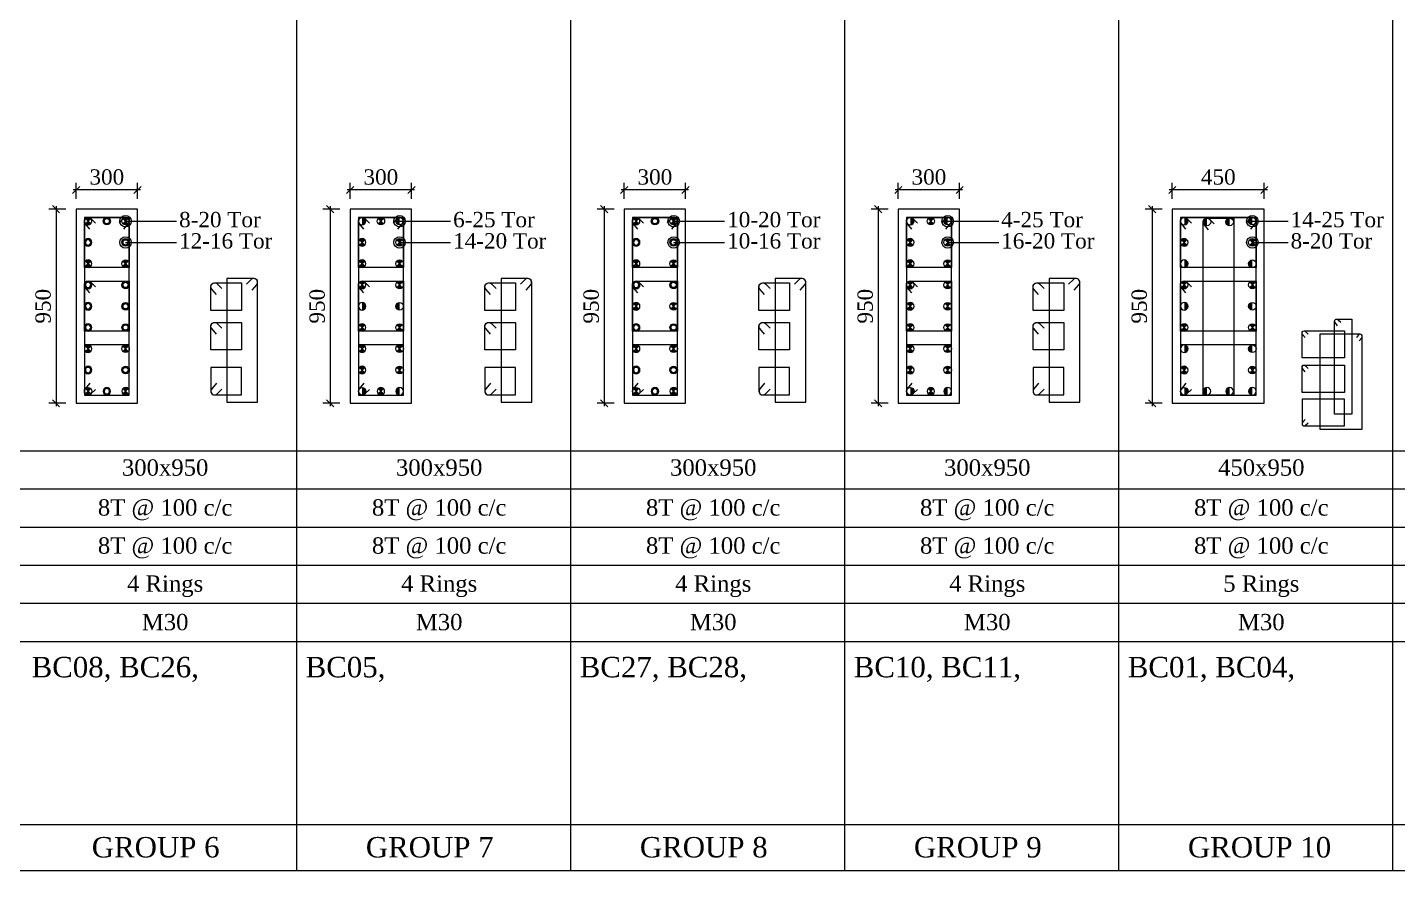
# Model space of a CAD drawing. Header units: metres. Extents: x 95882 to 260884, y 3603 to 81317.
# Drawn here: x 184688 to 191390, y 8287 to 12415 of the extents above; entities that cross this region are included whole.
import ezdxf
from ezdxf.enums import TextEntityAlignment as Align

# ---------------------------------------------------------------- set-up
doc = ezdxf.new("R2010")
doc.units = ezdxf.units.M
doc.header["$LTSCALE"] = 0.05
doc.header["$MEASUREMENT"] = 0
doc.header["$PDMODE"] = 34
doc.header["$PDSIZE"] = -2.5
doc.layers.get('0').update_dxf_attribs({"linetype": 'CONTINUOUS', "lineweight": 0})
doc.layers.get('DEFPOINTS').update_dxf_attribs({"linetype": 'CONTINUOUS'})
for name, color, linetype, lineweight in [('S-DIM-R', 7, 'CONTINUOUS', 9), ('S-SECTION', 5, 'CONTINUOUS', 5), ('S-SECTION MARK', 124, 'CONTINUOUS', 0), ('S-SHEET', 251, 'CONTINUOUS', 0), ('S-STEEL COL_DIA', 1, 'CONTINUOUS', 9), ('S-STEEL RING', 1, 'CONTINUOUS', 9), ('S-TEXT', 7, 'CONTINUOUS', 0), ('S-TEXT COL', 7, 'CONTINUOUS', 20), ('S-TEXT COL SIZE', 7, 'CONTINUOUS', 15), ('S-TEXT MIX', 1, 'CONTINUOUS', 15), ('S-TEXT RINGS', 7, 'CONTINUOUS', 15)]:
    doc.layers.add(name, color=color, linetype=linetype, lineweight=lineweight)
doc.styles.add('AAPL-ADRESS tahoma', font='tahoma.ttf')
doc.styles.add('S-ROMANS', font='times.ttf')
doc.styles.get("Standard").update_dxf_attribs({"font": 'times.ttf'})
doc.styles.add('TEXT', font='times.ttf')
doc.dimstyles.new('75mm', dxfattribs={"dimscale": 140, "dimtxt": 1, "dimasz": 0.35, "dimexe": 0.5, "dimexo": 1, "dimgap": 0.01, "dimtad": 0, "dimdec": 0, "dimzin": 12, "dimdsep": 46, "dimtxsty": 'AAPL-ADRESS tahoma', "dimblk": 'OBLIQUE', "dimcen": 0.35, "dimdle": 0.01, "dimse1": 1, "dimse2": 1, "dimclrd": 256, "dimclre": 256, "dimclrt": 256, "dimadec": 0, "dimazin": 3, "dimtfac": 1, "dimtdec": 0, "dimtmove": 1, "dimatfit": 3, "dimldrblk": 'DOTSMALL', "dimfxl": 1, "dimtolj": 1, "dimtzin": 0, "dimarcsym": 1})
doc.dimstyles.new('S_DIM', dxfattribs={"dimtxt": 75, "dimasz": 35, "dimexe": 35, "dimexo": 50, "dimgap": 25, "dimtad": 1, "dimdec": 0, "dimzin": 0, "dimdsep": 46, "dimtxsty": 'Standard', "dimblk": 'OBLIQUE', "dimcen": 0.09, "dimdle": 15, "dimclrd": 256, "dimclre": 256, "dimclrt": 256, "dimadec": 0, "dimazin": 0, "dimtfac": 1, "dimtdec": 0, "dimtofl": 0, "dimtmove": 0, "dimatfit": 3, "dimfxl": 1, "dimtolj": 1, "dimtzin": 0, "dimlwd": -1, "dimlwe": -1, "dimarcsym": 0})

# ---------------------------------------------------------------- blocks, each defined once
blk = doc.blocks.new('_Oblique')
at = {"color": 0, "linetype": 'ByBlock', "lineweight": -2}
blk.add_line((-0.5, -0.5), (0.5, 0.5), dxfattribs=at)
blk = doc.blocks.new('*D373')
at = {"layer": 'DEFPOINTS', "color": 0, "transparency": 16777216}
for p in [(184926, 11524.7, -0.1), (184827.8, 10574.7), (184926, 10574.7, -0.1)]:
    blk.add_point(p, dxfattribs=at)
at = {"layer": 'S-DIM-R', "transparency": 16777216}
for p, q in [((184827.8, 11539.7), (184827.8, 10559.7)), ((184876, 11524.7), (184792.8, 11524.7)), ((184876, 10574.7), (184792.8, 10574.7))]:
    blk.add_line(p, q, dxfattribs=at)
at = {"layer": 'S-DIM-R', "transparency": 16777216, "xscale": 35, "yscale": 35, "zscale": 35}
for p, rotation in [((184827.8, 11524.7), 90), ((184827.8, 10574.7), 270)]:
    blk.add_blockref('_Oblique', p, dxfattribs=dict(at, rotation=rotation))
at = {"layer": 'S-DIM-R', "transparency": 16777216, "insert": (184764.5, 11049.7), "char_height": 75, "attachment_point": 5, "rotation": 90}
blk.add_mtext('\\A1;950', dxfattribs=at)
blk = doc.blocks.new('*D374')
at = {"layer": 'DEFPOINTS', "color": 0, "transparency": 16777216}
for p in [(184926, 11618.9), (184926, 11524.7, 0), (185226, 11524.7, 0)]:
    blk.add_point(p, dxfattribs=at)
at = {"layer": 'S-DIM-R', "transparency": 16777216}
for p, q in [((185241, 11618.9), (184911, 11618.9)), ((184926, 11574.7), (184926, 11653.9)), ((185226, 11574.7), (185226, 11653.9))]:
    blk.add_line(p, q, dxfattribs=at)
at = {"layer": 'S-DIM-R', "transparency": 16777216, "xscale": 35, "yscale": 35, "zscale": 35, "rotation": 180}
blk.add_blockref('_Oblique', (184926, 11618.9), dxfattribs=at)
at = {"layer": 'S-DIM-R', "transparency": 16777216, "xscale": 35, "yscale": 35, "zscale": 35}
blk.add_blockref('_Oblique', (185226, 11618.9), dxfattribs=at)
at = {"layer": 'S-DIM-R', "transparency": 16777216, "insert": (185076, 11682), "char_height": 75, "attachment_point": 5}
blk.add_mtext('\\A1;300', dxfattribs=at)
blk = doc.blocks.new('*U4')
at = {"layer": 'S-STEEL COL_DIA'}
h = blk.add_hatch(color=256, dxfattribs=at)
h.dxf.hatch_style = 1
h.paths.add_polyline_path([(0, 0), (0, -18.5, 0.198912), (13, -13)])
h.paths.add_polyline_path([(0, 0), (-13, -13, 0.198912), (0, -18.5)])
h.paths.add_polyline_path([(0, 18.5, 0.198912), (-13, 13), (0, 0)])
h.paths.add_polyline_path([(13, 13, 0.198912), (0, 18.5), (0, 0)])
at = {"layer": 'S-STEEL COL_DIA', "lineweight": 5}
for p, q in [((-13, 13), (13, -13)), ((13, 13), (-13, -13))]:
    blk.add_line(p, q, dxfattribs=at)
blk.add_circle((0, 0), 18.5, dxfattribs=at)
blk = doc.blocks.new('*U5')
at = {"layer": 'S-STEEL COL_DIA'}
h = blk.add_hatch(color=256, dxfattribs=at)
h.dxf.hatch_style = 1
h.paths.add_polyline_path([(-18.5, 0, 1), (18.5, 0, 1)])
h.paths.add_polyline_path([(13, 0, -1), (-13, 0, -1)], flags=16)
at = {"layer": 'S-STEEL COL_DIA', "lineweight": 5}
for radius in [18.5, 13]:
    blk.add_circle((0, 0), radius, dxfattribs=at)
blk = doc.blocks.new('*D375')
at = {"layer": 'DEFPOINTS', "color": 0, "transparency": 16777216}
for p in [(186266.6, 11524.7, -0.1), (186168.4, 10574.7), (186266.6, 10574.7, -0.1)]:
    blk.add_point(p, dxfattribs=at)
at = {"layer": 'S-DIM-R', "transparency": 16777216}
for p, q in [((186168.4, 11539.7), (186168.4, 10559.7)), ((186216.6, 11524.7), (186133.4, 11524.7)), ((186216.6, 10574.7), (186133.4, 10574.7))]:
    blk.add_line(p, q, dxfattribs=at)
at = {"layer": 'S-DIM-R', "transparency": 16777216, "xscale": 35, "yscale": 35, "zscale": 35}
for p, rotation in [((186168.4, 11524.7), 90), ((186168.4, 10574.7), 270)]:
    blk.add_blockref('_Oblique', p, dxfattribs=dict(at, rotation=rotation))
at = {"layer": 'S-DIM-R', "transparency": 16777216, "insert": (186105.1, 11049.7), "char_height": 75, "attachment_point": 5, "rotation": 90}
blk.add_mtext('\\A1;950', dxfattribs=at)
blk = doc.blocks.new('*D376')
at = {"layer": 'DEFPOINTS', "color": 0, "transparency": 16777216}
for p in [(186266.6, 11618.9), (186266.6, 11524.7, 0), (186566.6, 11524.7, 0)]:
    blk.add_point(p, dxfattribs=at)
at = {"layer": 'S-DIM-R', "transparency": 16777216}
for p, q in [((186581.6, 11618.9), (186251.6, 11618.9)), ((186266.6, 11574.7), (186266.6, 11653.9)), ((186566.6, 11574.7), (186566.6, 11653.9))]:
    blk.add_line(p, q, dxfattribs=at)
at = {"layer": 'S-DIM-R', "transparency": 16777216, "xscale": 35, "yscale": 35, "zscale": 35, "rotation": 180}
blk.add_blockref('_Oblique', (186266.6, 11618.9), dxfattribs=at)
at = {"layer": 'S-DIM-R', "transparency": 16777216, "xscale": 35, "yscale": 35, "zscale": 35}
blk.add_blockref('_Oblique', (186566.6, 11618.9), dxfattribs=at)
at = {"layer": 'S-DIM-R', "transparency": 16777216, "insert": (186416.6, 11682), "char_height": 75, "attachment_point": 5}
blk.add_mtext('\\A1;300', dxfattribs=at)
blk = doc.blocks.new('*U6')
at = {"layer": 'S-STEEL COL_DIA'}
h = blk.add_hatch(color=256, dxfattribs=at)
h.dxf.hatch_style = 1
h.paths.add_polyline_path([(0, 18.5, 0.414214), (-18.5, 0, 0.414214), (0, -18.5)])
at = {"layer": 'S-STEEL COL_DIA', "lineweight": 5}
blk.add_circle((0, 0), 18.5, dxfattribs=at)
blk = doc.blocks.new('*D380')
at = {"layer": 'DEFPOINTS', "color": 0, "transparency": 16777216}
for p in [(187607.2, 11524.7, -0.1), (187509, 10574.7), (187607.2, 10574.7, -0.1)]:
    blk.add_point(p, dxfattribs=at)
at = {"layer": 'S-DIM-R', "transparency": 16777216}
for p, q in [((187509, 11539.7), (187509, 10559.7)), ((187557.2, 11524.7), (187474, 11524.7)), ((187557.2, 10574.7), (187474, 10574.7))]:
    blk.add_line(p, q, dxfattribs=at)
at = {"layer": 'S-DIM-R', "transparency": 16777216, "xscale": 35, "yscale": 35, "zscale": 35}
for p, rotation in [((187509, 11524.7), 90), ((187509, 10574.7), 270)]:
    blk.add_blockref('_Oblique', p, dxfattribs=dict(at, rotation=rotation))
at = {"layer": 'S-DIM-R', "transparency": 16777216, "insert": (187445.7, 11049.7), "char_height": 75, "attachment_point": 5, "rotation": 90}
blk.add_mtext('\\A1;950', dxfattribs=at)
blk = doc.blocks.new('*D381')
at = {"layer": 'DEFPOINTS', "color": 0, "transparency": 16777216}
for p in [(187607.2, 11618.9), (187607.2, 11524.7, 0), (187907.2, 11524.7, 0)]:
    blk.add_point(p, dxfattribs=at)
at = {"layer": 'S-DIM-R', "transparency": 16777216}
for p, q in [((187922.2, 11618.9), (187592.2, 11618.9)), ((187607.2, 11574.7), (187607.2, 11653.9)), ((187907.2, 11574.7), (187907.2, 11653.9))]:
    blk.add_line(p, q, dxfattribs=at)
at = {"layer": 'S-DIM-R', "transparency": 16777216, "xscale": 35, "yscale": 35, "zscale": 35, "rotation": 180}
blk.add_blockref('_Oblique', (187607.2, 11618.9), dxfattribs=at)
at = {"layer": 'S-DIM-R', "transparency": 16777216, "xscale": 35, "yscale": 35, "zscale": 35}
blk.add_blockref('_Oblique', (187907.2, 11618.9), dxfattribs=at)
at = {"layer": 'S-DIM-R', "transparency": 16777216, "insert": (187757.2, 11682), "char_height": 75, "attachment_point": 5}
blk.add_mtext('\\A1;300', dxfattribs=at)
blk = doc.blocks.new('*D377')
at = {"layer": 'DEFPOINTS', "color": 0, "transparency": 16777216}
for p in [(188947.8, 11524.7, -0.1), (188849.6, 10574.7), (188947.8, 10574.7, -0.1)]:
    blk.add_point(p, dxfattribs=at)
at = {"layer": 'S-DIM-R', "transparency": 16777216}
for p, q in [((188849.6, 11539.7), (188849.6, 10559.7)), ((188897.8, 11524.7), (188814.6, 11524.7)), ((188897.8, 10574.7), (188814.6, 10574.7))]:
    blk.add_line(p, q, dxfattribs=at)
at = {"layer": 'S-DIM-R', "transparency": 16777216, "xscale": 35, "yscale": 35, "zscale": 35}
for p, rotation in [((188849.6, 11524.7), 90), ((188849.6, 10574.7), 270)]:
    blk.add_blockref('_Oblique', p, dxfattribs=dict(at, rotation=rotation))
at = {"layer": 'S-DIM-R', "transparency": 16777216, "insert": (188786.3, 11049.7), "char_height": 75, "attachment_point": 5, "rotation": 90}
blk.add_mtext('\\A1;950', dxfattribs=at)
blk = doc.blocks.new('*D378')
at = {"layer": 'DEFPOINTS', "color": 0, "transparency": 16777216}
for p in [(188947.8, 11618.9), (188947.8, 11524.7, 0), (189247.8, 11524.7, 0)]:
    blk.add_point(p, dxfattribs=at)
at = {"layer": 'S-DIM-R', "transparency": 16777216}
for p, q in [((189262.8, 11618.9), (188932.8, 11618.9)), ((188947.8, 11574.7), (188947.8, 11653.9)), ((189247.8, 11574.7), (189247.8, 11653.9))]:
    blk.add_line(p, q, dxfattribs=at)
at = {"layer": 'S-DIM-R', "transparency": 16777216, "xscale": 35, "yscale": 35, "zscale": 35, "rotation": 180}
blk.add_blockref('_Oblique', (188947.8, 11618.9), dxfattribs=at)
at = {"layer": 'S-DIM-R', "transparency": 16777216, "xscale": 35, "yscale": 35, "zscale": 35}
blk.add_blockref('_Oblique', (189247.8, 11618.9), dxfattribs=at)
at = {"layer": 'S-DIM-R', "transparency": 16777216, "insert": (189097.8, 11682), "char_height": 75, "attachment_point": 5}
blk.add_mtext('\\A1;300', dxfattribs=at)
blk = doc.blocks.new('*D361')
at = {"layer": 'DEFPOINTS', "color": 0, "transparency": 16777216}
for p in [(190288.4, 11524.7, -0.1), (190190.2, 10574.7), (190288.4, 10574.7, -0.1)]:
    blk.add_point(p, dxfattribs=at)
at = {"layer": 'S-DIM-R', "transparency": 16777216}
for p, q in [((190190.2, 11539.7), (190190.2, 10559.7)), ((190238.4, 11524.7), (190155.2, 11524.7)), ((190238.4, 10574.7), (190155.2, 10574.7))]:
    blk.add_line(p, q, dxfattribs=at)
at = {"layer": 'S-DIM-R', "transparency": 16777216, "xscale": 35, "yscale": 35, "zscale": 35}
for p, rotation in [((190190.2, 11524.7), 90), ((190190.2, 10574.7), 270)]:
    blk.add_blockref('_Oblique', p, dxfattribs=dict(at, rotation=rotation))
at = {"layer": 'S-DIM-R', "transparency": 16777216, "insert": (190126.9, 11049.7), "char_height": 75, "attachment_point": 5, "rotation": 90}
blk.add_mtext('\\A1;950', dxfattribs=at)
blk = doc.blocks.new('*D362')
at = {"layer": 'DEFPOINTS', "color": 0, "transparency": 16777216}
for p in [(190288.4, 11618.9), (190288.4, 11524.7, 0), (190738.4, 11524.7, 0)]:
    blk.add_point(p, dxfattribs=at)
at = {"layer": 'S-DIM-R', "transparency": 16777216}
for p, q in [((190753.4, 11618.9), (190273.4, 11618.9)), ((190288.4, 11574.7), (190288.4, 11653.9)), ((190738.4, 11574.7), (190738.4, 11653.9))]:
    blk.add_line(p, q, dxfattribs=at)
at = {"layer": 'S-DIM-R', "transparency": 16777216, "xscale": 35, "yscale": 35, "zscale": 35, "rotation": 180}
blk.add_blockref('_Oblique', (190288.4, 11618.9), dxfattribs=at)
at = {"layer": 'S-DIM-R', "transparency": 16777216, "xscale": 35, "yscale": 35, "zscale": 35}
blk.add_blockref('_Oblique', (190738.4, 11618.9), dxfattribs=at)
at = {"layer": 'S-DIM-R', "transparency": 16777216, "insert": (190513.4, 11682), "char_height": 75, "attachment_point": 5}
blk.add_mtext('\\A1;450', dxfattribs=at)

msp = doc.modelspace()

# ---------------------------------------------------------------- linework, layer by layer
at = {"layer": 'S-SECTION'}
for points, elevation in [([(184926, 10574.7), (185226, 10574.7), (185226, 11524.7), (184926, 11524.7)], -0.1), ([(186266.6, 10574.7), (186566.6, 10574.7), (186566.6, 11524.7), (186266.6, 11524.7)], -0.1), ([(187607.2, 10574.7), (187907.2, 10574.7), (187907.2, 11524.7), (187607.2, 11524.7)], -0.1), ([(188947.8, 10574.7), (189247.8, 10574.7), (189247.8, 11524.7), (188947.8, 11524.7)], 0), ([(190288.4, 10574.7), (190738.4, 10574.7), (190738.4, 11524.7), (190288.4, 11524.7)], 0)]:
    msp.add_lwpolyline(points, close=True, dxfattribs=dict(at, elevation=elevation))
at = {"layer": 'S-SHEET'}
for p, q in [((186003.2, 49003.5, 0), (186003.2, 9408.8, -0.1)), ((186003.2, 49003.5, 0), (186003.2, 9408.8, -0.1)), ((186003.2, 49003.5, 0), (186003.2, 9408.8, -0.1)), ((186003.2, 49003.5, 0), (186003.2, 9408.8, -0.1)), ((187343.8, 49003.5, 0), (187343.8, 9408.8, -0.1)), ((187343.8, 49003.5, 0), (187343.8, 9408.8, -0.1)), ((187343.8, 49003.5, 0), (187343.8, 9408.8, -0.1)), ((187343.8, 49003.5, 0), (187343.8, 9408.8, -0.1)), ((188684.4, 49003.5, 0), (188684.4, 9408.8, -0.1)), ((188684.4, 49003.5, 0), (188684.4, 9408.8, -0.1)), ((188684.4, 49003.5, 0), (188684.4, 9408.8, -0.1)), ((188684.4, 49003.5, 0), (188684.4, 9408.8, -0.1)), ((188684.4, 49003.5, 0), (188684.4, 9408.8, 0)), ((188684.4, 49003.5, 0), (188684.4, 9408.8, 0)), ((188684.4, 49003.5, 0.1), (188684.4, 9408.8, 0)), ((188684.4, 49003.5, 0.1), (188684.4, 9408.8, 0)), ((188684.4, 49003.5, 0), (188684.4, 9408.8, 0)), ((188684.4, 49003.5, 0), (188684.4, 9408.8, 0)), ((188684.4, 49003.5, 0.1), (188684.4, 9408.8, 0)), ((188684.4, 49003.5, 0.1), (188684.4, 9408.8, 0)), ((188684.4, 49003.5, 0), (188684.4, 9408.8, 0)), ((188684.4, 49003.5, 0), (188684.4, 9408.8, 0)), ((188684.4, 49003.5, 0.1), (188684.4, 9408.8, 0)), ((190025, 49003.5, 0), (190025, 9408.8, 0)), ((190025, 49003.5, 0), (190025, 9408.8, 0)), ((190025, 49003.5, 0.1), (190025, 9408.8, 0)), ((190025, 49003.5, 0.1), (190025, 9408.8, 0)), ((190025, 49003.5, 0.1), (190025, 9408.8, 0.1)), ((190025, 49003.5, 0.1), (190025, 9408.8, 0.1)), ((190025, 49003.5, 0.1), (190025, 9408.8, 0.1)), ((190025, 49003.5, 0.1), (190025, 9408.8, 0.1)), ((190025, 49003.5, 0.1), (190025, 9408.8, 0.1)), ((190025, 49003.5, 0.1), (190025, 9408.8, 0.1)), ((190025, 49003.5, 0.1), (190025, 9408.8, 0.1)), ((190025, 49003.5, 0.1), (190025, 9408.8, 0.1)), ((190025, 49003.5, 0.1), (190025, 9408.8, 0.1)), ((190025, 49003.5, 0.1), (190025, 9408.8, 0.1)), ((190025, 49003.5, 0.1), (190025, 9408.8, 0.1)), ((191365.5, 49003.5, 0.1), (191365.5, 9408.8, 0.1)), ((191365.5, 49003.5, 0.1), (191365.5, 9408.8, 0.1)), ((191365.5, 49003.5, 0.1), (191365.5, 9408.8, 0.1)), ((191365.5, 49003.5, 0.1), (191365.5, 9408.8, 0.1)), ((191365.5, 49003.5, 0.2), (191365.5, 9408.8, 0.2)), ((191365.5, 49003.5, 0.2), (191365.5, 9408.8, 0.2)), ((191365.5, 49003.5, 0.2), (191365.5, 9408.8, 0.2)), ((191365.5, 49003.5, 0.2), (191365.5, 9408.8, 0.2)), ((191365.5, 49003.5, 0.2), (191365.5, 9408.8, 0.2)), ((191365.5, 49003.5, 0.2), (191365.5, 9408.8, 0.2)), ((191365.5, 49003.5, 0.2), (191365.5, 9408.8, 0.2)), ((191365.5, 49003.5, 0.2), (191365.5, 9408.8, 0.2)), ((191365.5, 49003.5, 0.2), (191365.5, 9408.8, 0.2)), ((191365.5, 49003.5, 0.2), (191365.5, 9408.8, 0.2)), ((191365.5, 49003.5, 0.2), (191365.5, 9408.8, 0.2)), ((177084.5, 10341.8, 0), (198068.5, 10341.8, -0.1)), ((177084.5, 10155.7, 0), (198068.5, 10155.7, -0.1)), ((177084.5, 10155.7, 0), (198068.5, 10155.7, -0.1)), ((177084.5, 9968.6, 0), (198068.5, 9968.6, -0.1)), ((177691.8, 9782, 0), (198068.5, 9782, -0.1)), ((177084.5, 9595.4, 0), (198068.5, 9595.4, -0.1)), ((186003.2, 9408.8, -0.1), (186003.2, 8286.5, -0.1)), ((186003.2, 9408.8, -0.1), (186003.2, 8286.5, -0.1)), ((186003.2, 9408.8, -0.1), (186003.2, 8286.5, -0.1)), ((186003.2, 9408.8, -0.1), (186003.2, 8286.5, -0.1)), ((187343.8, 9408.8, -0.1), (187343.8, 8286.5, -0.1)), ((187343.8, 9408.8, -0.1), (187343.8, 8286.5, -0.1)), ((187343.8, 9408.8, -0.1), (187343.8, 8286.5, -0.1)), ((187343.8, 9408.8, -0.1), (187343.8, 8286.5, -0.1)), ((188684.4, 9408.8, 0), (188684.4, 8286.5, 0)), ((188684.4, 9408.8, 0), (188684.4, 8286.5, 0)), ((188684.4, 9408.8, 0), (188684.4, 8286.5, 0)), ((188684.4, 9408.8, 0), (188684.4, 8286.5, 0)), ((190025, 9408.8, 0.1), (190025, 8286.5, 0.1)), ((190025, 9408.8, 0.1), (190025, 8286.5, 0.1)), ((190025, 9408.8, 0.1), (190025, 8286.5, 0.1)), ((190025, 9408.8, 0.1), (190025, 8286.5, 0.1)), ((191365.5, 9408.8, 0.2), (191365.5, 8286.5, 0.1)), ((191365.5, 9408.8, 0.2), (191365.5, 8286.5, 0.1)), ((191365.5, 9408.8, 0.2), (191365.5, 8286.5, 0.2)), ((191365.5, 9408.8, 0.2), (191365.5, 8286.5, 0.2)), ((177959.6, 8512.6, 0), (198068.5, 8512.6, -0.1))]:
    msp.add_line(p, q, dxfattribs=at)
at = {"layer": 'S-SHEET', "color": 0}
for p, q in [((177084.5, 9408.8, 0), (198068.5, 9408.8, -0.1)), ((177084.5, 8286.5, 0), (198068.5, 8286.5, -0.1))]:
    msp.add_line(p, q, dxfattribs=at)
at = {"layer": 'S-STEEL RING'}
for points, elevation in [([(185159.4, 11427.2), (185181.8, 11454.5, 0.633211), (185167.6, 11484.7), (184966, 11484.7), (184966, 10614.7), (185186, 10614.7), (185186, 11466.2, 0.666768), (185154.6, 11479.3), (185136.8, 11456.7)], -0.2), ([(186500, 11427.2), (186522.4, 11454.5, 0.633211), (186508.2, 11484.7), (186306.6, 11484.7), (186306.6, 10614.7), (186526.6, 10614.7), (186526.6, 11466.2, 0.666768), (186495.2, 11479.3), (186477.3, 11456.7)], -0.2), ([(187840.6, 11427.2), (187863, 11454.5, 0.633211), (187848.8, 11484.7), (187647.2, 11484.7), (187647.2, 10614.7), (187867.2, 10614.7), (187867.2, 11466.2, 0.666768), (187835.8, 11479.3), (187817.9, 11456.7)], -0.2), ([(189181.2, 11427.2), (189203.6, 11454.5, 0.633211), (189189.4, 11484.7), (188987.8, 11484.7), (188987.8, 10614.7), (189207.8, 10614.7), (189207.8, 11466.2, 0.666768), (189176.4, 11479.3), (189158.5, 11456.7)], -0.1), ([(190671.8, 11427.2), (190694.2, 11454.5, 0.633211), (190679.9, 11484.7), (190328.4, 11484.7), (190328.4, 10614.7), (190698.4, 10614.7), (190698.4, 11466.2, 0.666768), (190667, 11479.3), (190649.1, 11456.7)], 0), ([(185787.2, 11127.8), (185809.6, 11155.2, 0.633211), (185795.4, 11185.3), (185663.8, 11185.3), (185663.8, 10580.6), (185813.8, 10580.6), (185813.8, 11166.9, 0.666768), (185782.4, 11180), (185759.6, 11157.3)], -0.1), ([(185787.2, 11127.8), (185809.6, 11155.2, 0.633211), (185795.4, 11185.3), (185663.8, 11185.3), (185663.8, 10580.6), (185813.8, 10580.6), (185813.8, 11166.9, 0.666768), (185782.4, 11180), (185759.6, 11157.3)], 0), ([(187127.8, 11127.8), (187150.2, 11155.2, 0.633211), (187136, 11185.3), (187004.4, 11185.3), (187004.4, 10580.6), (187154.4, 10580.6), (187154.4, 11166.9, 0.666768), (187123, 11180), (187100.2, 11157.3)], -0.1), ([(187127.8, 11127.8), (187150.2, 11155.2, 0.633211), (187136, 11185.3), (187004.4, 11185.3), (187004.4, 10580.6), (187154.4, 10580.6), (187154.4, 11166.9, 0.666768), (187123, 11180), (187100.2, 11157.3)], 0), ([(188468.4, 11127.8), (188490.8, 11155.2, 0.633211), (188476.6, 11185.3), (188345, 11185.3), (188345, 10580.6), (188495, 10580.6), (188495, 11166.9, 0.666768), (188463.6, 11180), (188440.8, 11157.3)], -0.1), ([(188468.4, 11127.8), (188490.8, 11155.2, 0.633211), (188476.6, 11185.3), (188345, 11185.3), (188345, 10580.6), (188495, 10580.6), (188495, 11166.9, 0.666768), (188463.6, 11180), (188440.8, 11157.3)], 0), ([(189809, 11127.8), (189831.4, 11155.2, 0.633211), (189817.2, 11185.3), (189685.6, 11185.3), (189685.6, 10580.6), (189835.6, 10580.6), (189835.6, 11166.9, 0.666768), (189804.2, 11180), (189781.3, 11157.3)], 0), ([(189809, 11127.8), (189831.4, 11155.2, 0.633211), (189817.2, 11185.3), (189685.6, 11185.3), (189685.6, 10580.6), (189835.6, 10580.6), (189835.6, 11166.9, 0.666768), (189804.2, 11180), (189781.3, 11157.3)], 0.1), ([(191202.4, 10880.1), (191215.1, 10895.5, 0.633211), (191207, 10912.4), (191009.3, 10912.4), (191009.3, 10447.2), (191217.4, 10447.2), (191217.4, 10902.1, 0.666768), (191199.7, 10909.4), (191189.7, 10896.7)], -0.1)]:
    msp.add_lwpolyline(points, format="xyb", dxfattribs=dict(at, elevation=elevation))
at = {"layer": 'S-STEEL RING', "color": 3}
for points, elevation in [([(184992.7, 11427.2), (184970.2, 11454.5, -0.633211), (184984.5, 11484.7), (185186, 11484.7), (185186, 11239.3), (184966, 11239.3), (184966, 11466.2, -0.666768), (184997.5, 11479.3), (185020.3, 11456.7)], -0.2), ([(186333.3, 11427.2), (186310.8, 11454.5, -0.633211), (186325.1, 11484.7), (186526.6, 11484.7), (186526.6, 11239.3), (186306.6, 11239.3), (186306.6, 11466.2, -0.666768), (186338.1, 11479.3), (186360.9, 11456.7)], -0.2), ([(187673.8, 11427.2), (187651.4, 11454.5, -0.633211), (187665.7, 11484.7), (187867.2, 11484.7), (187867.2, 11239.3), (187647.2, 11239.3), (187647.2, 11466.2, -0.666768), (187678.7, 11479.3), (187701.5, 11456.7)], -0.2), ([(189014.4, 11427.2), (188992, 11454.5, -0.633211), (189006.3, 11484.7), (189207.8, 11484.7), (189207.8, 11239.3), (188987.8, 11239.3), (188987.8, 11466.2, -0.666768), (189019.3, 11479.3), (189042.1, 11456.7)], -0.1), ([(190355, 11427.2), (190332.6, 11454.5, -0.633211), (190346.9, 11484.7), (190698.4, 11484.7), (190698.4, 11239.3), (190328.4, 11239.3), (190328.4, 11466.2, -0.666768), (190359.8, 11479.3), (190382.7, 11456.7)], 0), ([(184992.7, 11114.8), (184970.2, 11142.1, -0.633211), (184984.5, 11172.3), (185186, 11172.3), (185186, 10926.9), (184966, 10926.9), (184966, 11153.8, -0.666768), (184997.5, 11166.9), (185020.3, 11144.3)], -0.2), ([(185611.8, 11106.5), (185589.3, 11133.8, -0.633211), (185603.6, 11164), (185735.1, 11164), (185735.1, 11029.5), (185585.1, 11029.5), (185585.1, 11145.5, -0.666768), (185616.6, 11158.6), (185639.4, 11136)], -0.1), ([(186333.3, 11114.8), (186310.8, 11142.1, -0.633211), (186325.1, 11172.3), (186526.6, 11172.3), (186526.6, 10926.9), (186306.6, 10926.9), (186306.6, 11153.8, -0.666768), (186338.1, 11166.9), (186360.9, 11144.3)], -0.2), ([(186952.4, 11106.5), (186929.9, 11133.8, -0.633211), (186944.2, 11164), (187075.7, 11164), (187075.7, 11029.5), (186925.7, 11029.5), (186925.7, 11145.5, -0.666768), (186957.2, 11158.6), (186980, 11136)], -0.1), ([(187673.8, 11114.8), (187651.4, 11142.1, -0.633211), (187665.7, 11172.3), (187867.2, 11172.3), (187867.2, 10926.9), (187647.2, 10926.9), (187647.2, 11153.8, -0.666768), (187678.7, 11166.9), (187701.5, 11144.3)], -0.2), ([(188293, 11106.5), (188270.5, 11133.8, -0.633211), (188284.8, 11164), (188416.3, 11164), (188416.3, 11029.5), (188266.3, 11029.5), (188266.3, 11145.5, -0.666768), (188297.8, 11158.6), (188320.6, 11136)], -0.1), ([(189014.4, 11114.8), (188992, 11142.1, -0.633211), (189006.3, 11172.3), (189207.8, 11172.3), (189207.8, 10926.9), (188987.8, 10926.9), (188987.8, 11153.8, -0.666768), (189019.3, 11166.9), (189042.1, 11144.3)], -0.1), ([(189633.5, 11106.5), (189611.1, 11133.8, -0.633211), (189625.4, 11164), (189756.9, 11164), (189756.9, 11029.5), (189606.9, 11029.5), (189606.9, 11145.5, -0.666768), (189638.4, 11158.6), (189661.2, 11136)], 0), ([(190355, 11114.8), (190332.6, 11142.1, -0.633211), (190346.9, 11172.3), (190698.4, 11172.3), (190698.4, 10926.9), (190328.4, 10926.9), (190328.4, 11153.8, -0.666768), (190359.8, 11166.9), (190382.7, 11144.3)], 0), ([(185611.8, 10912.7), (185589.3, 10940.1, -0.633211), (185603.6, 10970.2), (185735.1, 10970.2), (185735.1, 10835.7), (185585.1, 10835.7), (185585.1, 10951.8, -0.666768), (185616.6, 10964.9), (185639.4, 10942.2)], -0.1), ([(186952.4, 10912.7), (186929.9, 10940.1, -0.633211), (186944.2, 10970.2), (187075.7, 10970.2), (187075.7, 10835.7), (186925.7, 10835.7), (186925.7, 10951.8, -0.666768), (186957.2, 10964.9), (186980, 10942.2)], -0.1), ([(188293, 10912.7), (188270.5, 10940.1, -0.633211), (188284.8, 10970.2), (188416.3, 10970.2), (188416.3, 10835.7), (188266.3, 10835.7), (188266.3, 10951.8, -0.666768), (188297.8, 10964.9), (188320.6, 10942.2)], -0.1), ([(189633.5, 10912.7), (189611.1, 10940.1, -0.633211), (189625.4, 10970.2), (189756.9, 10970.2), (189756.9, 10835.7), (189606.9, 10835.7), (189606.9, 10951.8, -0.666768), (189638.4, 10964.9), (189661.2, 10942.2)], 0), ([(190937.8, 10896.5), (190925.2, 10911.9, -0.633211), (190933.2, 10928.8), (191131, 10928.8), (191131, 10797.2), (190922.9, 10797.2), (190922.9, 10918.4, -0.666768), (190940.6, 10925.8), (190953.4, 10913.1)], -0.1), ([(184992.7, 10672.2), (184970.2, 10644.8, 0.633211), (184984.5, 10614.7), (185186, 10614.7), (185186, 10860.1), (184966, 10860.1), (184966, 10633.1, 0.666768), (184997.5, 10620), (185020.3, 10642.7)], -0.2), ([(186333.3, 10672.2), (186310.8, 10644.8, 0.633211), (186325.1, 10614.7), (186526.6, 10614.7), (186526.6, 10860.1), (186306.6, 10860.1), (186306.6, 10633.1, 0.666768), (186338.1, 10620), (186360.9, 10642.7)], -0.2), ([(187673.8, 10672.2), (187651.4, 10644.8, 0.633211), (187665.7, 10614.7), (187867.2, 10614.7), (187867.2, 10860.1), (187647.2, 10860.1), (187647.2, 10633.1, 0.666768), (187678.7, 10620), (187701.5, 10642.7)], -0.2), ([(189014.4, 10672.2), (188992, 10644.8, 0.633211), (189006.3, 10614.7), (189207.8, 10614.7), (189207.8, 10860.1), (188987.8, 10860.1), (188987.8, 10633.1, 0.666768), (189019.3, 10620), (189042.1, 10642.7)], -0.1), ([(190355, 10672.2), (190332.6, 10644.8, 0.633211), (190346.9, 10614.7), (190698.4, 10614.7), (190698.4, 10860.1), (190328.4, 10860.1), (190328.4, 10633.1, 0.666768), (190359.8, 10620), (190382.7, 10642.7)], 0), ([(185611.8, 10672.7), (185589.3, 10645.3, 0.633211), (185603.6, 10615.2), (185735.1, 10615.2), (185735.1, 10749.7), (185585.1, 10749.7), (185585.1, 10633.6, 0.666768), (185616.6, 10620.5), (185639.4, 10643.2)], -0.1), ([(186952.4, 10672.7), (186929.9, 10645.3, 0.633211), (186944.2, 10615.2), (187075.7, 10615.2), (187075.7, 10749.7), (186925.7, 10749.7), (186925.7, 10633.6, 0.666768), (186957.2, 10620.5), (186980, 10643.2)], -0.1), ([(188293, 10672.7), (188270.5, 10645.3, 0.633211), (188284.8, 10615.2), (188416.3, 10615.2), (188416.3, 10749.7), (188266.3, 10749.7), (188266.3, 10633.6, 0.666768), (188297.8, 10620.5), (188320.6, 10643.2)], -0.1), ([(189633.5, 10672.7), (189611.1, 10645.3, 0.633211), (189625.4, 10615.2), (189756.9, 10615.2), (189756.9, 10749.7), (189606.9, 10749.7), (189606.9, 10633.6, 0.666768), (189638.4, 10620.5), (189661.2, 10643.2)], 0), ([(190937.8, 10728.9), (190925.2, 10744.3, -0.633211), (190933.2, 10761.3), (191131, 10761.3), (191131, 10627.1), (190922.9, 10627.1), (190922.9, 10750.9, -0.666768), (190940.6, 10758.2), (190953.4, 10745.5)], -0.1), ([(190937.8, 10495.9), (190925.2, 10480.5, 0.633211), (190933.2, 10463.6), (191131, 10463.6), (191131, 10595.2), (190922.9, 10595.2), (190922.9, 10473.9, 0.666768), (190940.6, 10466.6), (190953.4, 10479.3)], -0.1)]:
    msp.add_lwpolyline(points, format="xyb", dxfattribs=dict(at, elevation=elevation))
at = {"layer": 'S-STEEL RING', "color": 4}
for points, elevation in [([(190466.1, 11423.1), (190443.6, 11450.4, -0.633211), (190457.9, 11480.6), (190589, 11480.6), (190589, 10614.7), (190439.4, 10614.7), (190439.4, 11462.1, -0.666768), (190470.9, 11475.2), (190493.7, 11452.6)], 0.1), ([(191097.2, 10954.5), (191084.5, 10969.9, -0.633211), (191092.5, 10986.9), (191166.3, 10986.9), (191166.3, 10521.6), (191082.2, 10521.6), (191082.2, 10976.5, -0.666768), (191099.9, 10983.8), (191112.7, 10971.1)], 0)]:
    msp.add_lwpolyline(points, format="xyb", dxfattribs=dict(at, elevation=elevation))

# ---------------------------------------------------------------- block references
at = {"layer": 'S-STEEL COL_DIA', "xscale": -1}
for name, p in [('*U4', (184984.5, 11466.2, -0.2)), ('*U6', (186325.1, 11466.2, -0.2)), ('*U4', (187665.7, 11466.2, -0.2)), ('*U6', (189006.3, 11466.2, -0.1)), ('*U6', (190346.9, 11466.2, 0)), ('*U5', (184984.5, 11362.1, -0.2)), ('*U4', (186325.1, 11362.1, -0.2)), ('*U5', (187665.7, 11362.1, -0.2)), ('*U4', (189006.3, 11362.1, -0.1)), ('*U4', (190346.9, 11362.1, 0)), ('*U4', (184984.5, 11258, -0.2)), ('*U4', (186325.1, 11258, -0.2)), ('*U4', (187665.7, 11258, -0.2)), ('*U4', (189006.3, 11258, -0.1)), ('*U6', (190346.9, 11258, 0)), ('*U5', (184984.5, 11153.8, -0.2)), ('*U4', (186325.1, 11153.8, -0.2)), ('*U5', (187665.7, 11153.8, -0.2)), ('*U4', (189006.3, 11153.8, -0.1)), ('*U4', (190346.9, 11153.8, 0)), ('*U5', (184984.5, 11049.7, -0.2)), ('*U6', (186325.1, 11049.7, -0.2)), ('*U4', (187665.7, 11049.7, -0.2)), ('*U4', (189006.3, 11049.7, -0.1)), ('*U6', (190346.9, 11049.7, 0)), ('*U5', (184984.5, 10945.6, -0.2)), ('*U4', (186325.1, 10945.6, -0.2)), ('*U5', (187665.7, 10945.6, -0.2)), ('*U4', (189006.3, 10945.6, -0.1)), ('*U4', (190346.9, 10945.6, 0)), ('*U4', (184984.5, 10841.4, -0.2)), ('*U4', (186325.1, 10841.4, -0.2)), ('*U4', (187665.7, 10841.4, -0.2)), ('*U4', (189006.3, 10841.4, -0.1)), ('*U6', (190346.9, 10841.4, 0)), ('*U5', (184984.5, 10737.3, -0.2)), ('*U4', (186325.1, 10737.3, -0.2)), ('*U5', (187665.7, 10737.3, -0.2)), ('*U4', (189006.3, 10737.3, -0.1)), ('*U4', (190346.9, 10737.3, 0))]:
    msp.add_blockref(name, p, dxfattribs=at)
at = {"layer": 'S-STEEL COL_DIA'}
for name, p in [('*U5', (185076, 11466.2, -0.1)), ('*U4', (185167.6, 11466.2, -0.2)), ('*U4', (186416.6, 11466.2, -0.1)), ('*U6', (186508.2, 11466.2, -0.2)), ('*U5', (187757.2, 11466.2, -0.1)), ('*U4', (187848.8, 11466.2, -0.2)), ('*U4', (189107, 11466.2, -0.1)), ('*U6', (189189.4, 11466.2, -0.1)), ('*U6', (190457.9, 11462.1, 0.1)), ('*U6', (190568.9, 11462.1, 0.1)), ('*U6', (190679.9, 11466.2, 0)), ('*U5', (185167.6, 11362.1, -0.2)), ('*U4', (186508.2, 11362.1, -0.2)), ('*U5', (187848.8, 11362.1, -0.2)), ('*U4', (189189.4, 11362.1, -0.1)), ('*U4', (190679.9, 11362.1, 0)), ('*U4', (185167.6, 11258, -0.2)), ('*U4', (186508.2, 11258, -0.2)), ('*U4', (187848.8, 11258, -0.2)), ('*U4', (189189.4, 11258, -0.1)), ('*U6', (190679.9, 11258, 0)), ('*U5', (185167.6, 11153.8, -0.2)), ('*U4', (186508.2, 11153.8, -0.2)), ('*U5', (187848.8, 11153.8, -0.2)), ('*U4', (189189.4, 11153.8, -0.1)), ('*U4', (190679.9, 11153.8, 0)), ('*U5', (185167.6, 11049.7, -0.2)), ('*U6', (186508.2, 11049.7, -0.2)), ('*U4', (187848.8, 11049.7, -0.2)), ('*U4', (189189.4, 11049.7, -0.1)), ('*U6', (190679.9, 11049.7, 0)), ('*U5', (185167.6, 10945.6, -0.2)), ('*U4', (186508.2, 10945.6, -0.2)), ('*U5', (187848.8, 10945.6, -0.2)), ('*U4', (189189.4, 10945.6, -0.1)), ('*U4', (190679.9, 10945.6, 0)), ('*U4', (185167.6, 10841.4, -0.2)), ('*U4', (186508.2, 10841.4, -0.2)), ('*U4', (187848.8, 10841.4, -0.2)), ('*U4', (189189.4, 10841.4, -0.1)), ('*U6', (190679.9, 10841.4, 0)), ('*U5', (185167.6, 10737.3, -0.2)), ('*U4', (186508.2, 10737.3, -0.2)), ('*U5', (187848.8, 10737.3, -0.2)), ('*U4', (189189.4, 10737.3, -0.1)), ('*U4', (190679.9, 10737.3, 0))]:
    msp.add_blockref(name, p, dxfattribs=at)
at = {"layer": 'S-STEEL COL_DIA', "rotation": 180}
for name, p in [('*U4', (184984.5, 10633.1, -0.2)), ('*U6', (186325.1, 10633.1, -0.2)), ('*U4', (187665.7, 10633.1, -0.2)), ('*U6', (189006.3, 10633.1, -0.1)), ('*U6', (190346.9, 10633.1, 0))]:
    msp.add_blockref(name, p, dxfattribs=at)
at = {"layer": 'S-STEEL COL_DIA', "xscale": -1, "rotation": 180}
for name, p in [('*U5', (185076, 10633.1, -0.1)), ('*U4', (185167.6, 10633.1, -0.2)), ('*U4', (186416.6, 10633.1, -0.1)), ('*U6', (186508.2, 10633.1, -0.2)), ('*U5', (187757.2, 10633.1, -0.1)), ('*U4', (187848.8, 10633.1, -0.2)), ('*U4', (189107, 10633.1, -0.1)), ('*U6', (189189.4, 10633.1, -0.1)), ('*U6', (190457.9, 10633.1, 0.1)), ('*U6', (190568.9, 10633.1, 0.1)), ('*U6', (190679.9, 10633.1, 0))]:
    msp.add_blockref(name, p, dxfattribs=at)

# ---------------------------------------------------------------- texts
at = {"layer": 'S-TEXT', "color": 7, "style": 'TEXT'}
for s, p in [('8-20 Tor ', (185429.5, 11436.3, -0.2)), ('6-25 Tor ', (186770.1, 11436.3, -0.2)), ('10-20 Tor ', (188110.7, 11436.3, -0.2)), ('4-25 Tor ', (189451.3, 11436.3, -0.1)), ('14-25 Tor ', (190866.9, 11436.3, 0)), ('12-16 Tor ', (185429.5, 11332.2, -0.2)), ('14-20 Tor ', (186770.1, 11332.2, -0.2)), ('10-16 Tor ', (188110.7, 11332.2, -0.2)), ('16-20 Tor ', (189451.3, 11332.2, -0.1)), ('8-20 Tor ', (190866.9, 11332.2, 0))]:
    msp.add_text(s, height=75, dxfattribs=at).set_placement(p)
at = {"layer": 'S-TEXT COL', "style": 'S-ROMANS'}
for s, p in [('BC08, BC26,', (184708.1, 9232.9, -0.1)), ('BC05,', (186048.7, 9232.9, -0.1)), ('BC27, BC28,', (187389.3, 9232.9, -0.1)), ('BC10, BC11,', (188729.9, 9232.9, 0)), ('BC01, BC04,', (190070.5, 9232.9, 0.1)), ('GROUP 6', (185002.4, 8351, 0)), ('GROUP 7', (186343, 8351, -0.1)), ('GROUP 8', (187683.6, 8351, -0.1)), ('GROUP 9', (189024.2, 8351, 0)), ('GROUP 10', (190364.8, 8351, 0.1))]:
    msp.add_text(s, height=100, dxfattribs=at).set_placement(p)
at = {"layer": 'S-TEXT COL SIZE', "color": 6, "style": 'S-ROMANS'}
for p in [(185361.3, 10260, -0.1), (186701.9, 10260, -0.1), (188042.5, 10260, -0.1), (189383.1, 10260, -0.1)]:
    msp.add_text('300x950', height=80, dxfattribs=at).set_placement(p, align=Align.MIDDLE_CENTER)
at = {"layer": 'S-TEXT COL SIZE', "color": 4, "style": 'S-ROMANS'}
msp.add_text('450x950', height=80, dxfattribs=at).set_placement((190723.7, 10260, -0.1), align=Align.MIDDLE_CENTER)
at = {"layer": 'S-TEXT MIX', "style": 'S-ROMANS'}
for p in [(185361.3, 9503.3, -0.1), (186701.9, 9503.3, -0.1), (188042.5, 9503.3, -0.1), (189383.1, 9503.3, -0.1), (190723.7, 9503.3, -0.1)]:
    msp.add_text('M30', height=80, dxfattribs=at).set_placement(p, align=Align.MIDDLE_CENTER)
at = {"layer": 'S-TEXT RINGS', "style": 'S-ROMANS'}
for s, p in [('8T @ 100 c/c', (185361.3, 10064.5, -0.1)), ('8T @ 100 c/c', (186701.9, 10064.5, -0.1)), ('8T @ 100 c/c', (188042.5, 10064.5, -0.1)), ('8T @ 100 c/c', (189383.1, 10064.5, -0.1)), ('8T @ 100 c/c', (190723.7, 10064.5, -0.1)), ('8T @ 100 c/c', (185361.3, 9878.1, -0.1)), ('8T @ 100 c/c', (186701.9, 9878.1, -0.1)), ('8T @ 100 c/c', (188042.5, 9878.1, -0.1)), ('8T @ 100 c/c', (189383.1, 9878.1, -0.1)), ('8T @ 100 c/c', (190723.7, 9878.1, -0.1)), ('4 Rings', (185361.3, 9692, -0.1)), ('4 Rings', (186701.9, 9692, -0.1)), ('4 Rings', (188042.5, 9692, -0.1)), ('4 Rings', (189383.1, 9692, -0.1)), ('5 Rings', (190723.7, 9692, -0.1))]:
    msp.add_text(s, height=80, dxfattribs=at).set_placement(p, align=Align.MIDDLE_CENTER)

# ---------------------------------------------------------------- dimensions: what is measured, and where the dimension line sits
at = {"layer": 'S-DIM-R'}
for base, p1, p2, picture, middle in [((184926, 11618.9, -0.1), (185226, 11524.7, -0.1), (184926, 11524.7, -0.1), '*D374', (185076, 11682, -0.1)), ((186266.6, 11618.9, -0.1), (186566.6, 11524.7, -0.1), (186266.6, 11524.7, -0.1), '*D376', (186416.6, 11682, -0.1)), ((187607.2, 11618.9, -0.1), (187907.2, 11524.7, -0.1), (187607.2, 11524.7, -0.1), '*D381', (187757.2, 11682, -0.1)), ((188947.8, 11618.9, 0), (189247.8, 11524.7, 0), (188947.8, 11524.7, 0), '*D378', (189097.8, 11682, 0)), ((190288.4, 11618.9, 0), (190738.4, 11524.7, 0), (190288.4, 11524.7, 0), '*D362', (190513.4, 11682, 0))]:
    dim = msp.add_linear_dim(base=base, p1=p1, p2=p2, dimstyle='S_DIM', dxfattribs=at)
    dim.commit()
    dim.dimension.update_dxf_attribs({"geometry": picture, "text_midpoint": middle})
for base, p1, p2, picture, middle in [((184827.8, 10574.7, -0.1), (184926, 11524.7, -0.1), (184926, 10574.7, -0.1), '*D373', (184764.5, 11049.7, -0.1)), ((186168.4, 10574.7, -0.1), (186266.6, 11524.7, -0.1), (186266.6, 10574.7, -0.1), '*D375', (186105.1, 11049.7, -0.1)), ((187509, 10574.7, -0.1), (187607.2, 11524.7, -0.1), (187607.2, 10574.7, -0.1), '*D380', (187445.7, 11049.7, -0.1)), ((188849.6, 10574.7, 0), (188947.8, 11524.7, 0), (188947.8, 10574.7, 0), '*D377', (188786.3, 11049.7, 0)), ((190190.2, 10574.7, 0.1), (190288.4, 11524.7, 0), (190288.4, 10574.7, 0), '*D361', (190126.9, 11049.7, 0.1))]:
    dim = msp.add_linear_dim(base=base, p1=p1, p2=p2, angle=90, dimstyle='S_DIM', dxfattribs=at)
    dim.commit()
    dim.dimension.update_dxf_attribs({"geometry": picture, "text_midpoint": middle})

# ---------------------------------------------------------------- leaders
at = {"layer": 'S-SECTION MARK', "linetype": 'ByBlock'}
for points in [[(185167.6, 11466.2, -0.1), (185417.2, 11466.2, -0.1)], [(186508.2, 11466.2, -0.1), (186757.8, 11466.2, -0.1)], [(187848.8, 11466.2, -0.1), (188098.4, 11466.2, -0.1)], [(189189.4, 11466.2, 0), (189439, 11466.2, 0)], [(190679.9, 11466.2, 0), (190854.6, 11466.2, 0)], [(185167.6, 11362.1, -0.1), (185417.2, 11362.1, -0.1)], [(186508.2, 11362.1, -0.1), (186757.8, 11362.1, -0.1)], [(187848.8, 11362.1, -0.1), (188098.4, 11362.1, -0.1)], [(189189.4, 11362.1, 0), (189439, 11362.1, 0)], [(190679.9, 11362.1, 0), (190854.6, 11362.1, 0)]]:
    msp.add_leader(points, dimstyle='75mm', override={"dimasz": 0.4, "dimldrblk": 'Origin', "dimfxlon": 1, "dimlwd": 0}, dxfattribs=at)

doc.saveas('drawing.dxf')
